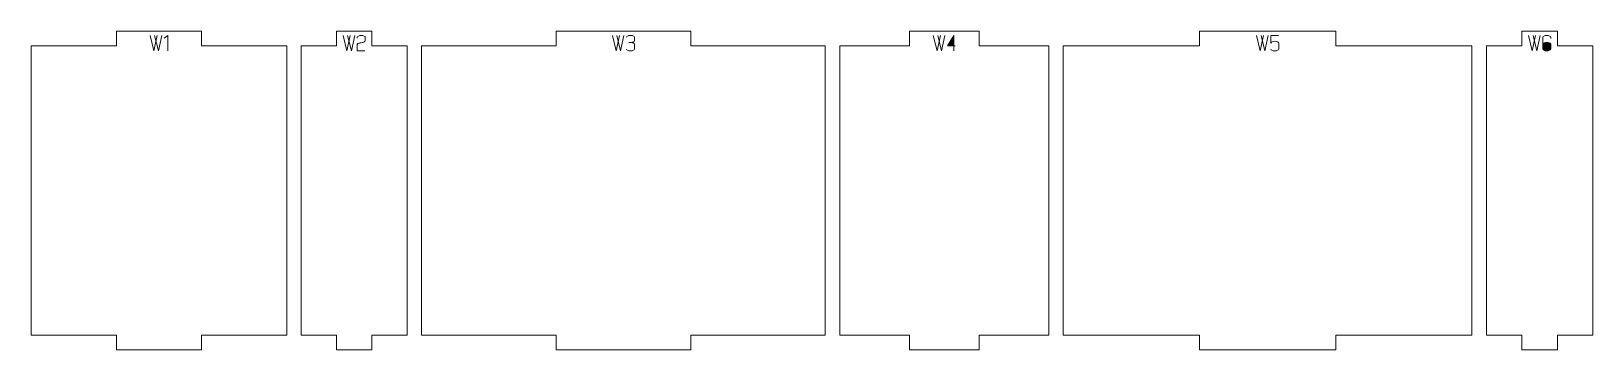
# Model space of a CAD drawing. Header units: centimetres. Extents: x -249 to 275, y -506 to 461.
# Drawn here: x 38 to 70.3, y -266.7 to -260.1 of the extents above; entities that cross this region are included whole.
import ezdxf

# ---------------------------------------------------------------- set-up
doc = ezdxf.new("R2010")
doc.units = ezdxf.units.CM
doc.header["$MEASUREMENT"] = 0
doc.layers.add('Capa 1', color=7, linetype='Continuous')

msp = doc.modelspace()

# ---------------------------------------------------------------- hatches: boundary and pattern name
at = {"layer": 'Capa 1', "true_color": 0x3e4095}
h = msp.add_hatch(color=175, dxfattribs=at)
edge = h.paths.add_edge_path()
edge.add_spline(control_points=[(40.45587, -260.19069), (40.45587, -260.19069), (40.53383, -260.50713), (40.53383, -260.50713), (40.53383, -260.50713), (40.60217, -260.19069), (40.60217, -260.19069), (40.60217, -260.19069), (40.60217, -260.19069), (40.60217, -260.19069), (40.60217, -260.19069), (40.53383, -260.50713), (40.53383, -260.50713), (40.53383, -260.50713), (40.45587, -260.19069), (40.45587, -260.19069)], knot_values=[0, 0, 0, 0, 0.2, 0.2, 0.2, 0.4, 0.4, 0.4, 0.6, 0.6, 0.6, 0.8, 0.8, 0.8, 1, 1, 1, 1], degree=3, periodic=1)
h = msp.add_hatch(color=175, dxfattribs=at)
edge = h.paths.add_edge_path()
edge.add_spline(control_points=[(40.54943, -260.19069), (40.54943, -260.19069), (40.62739, -260.50713), (40.62739, -260.50713), (40.62739, -260.50713), (40.69572, -260.19069), (40.69572, -260.19069), (40.69572, -260.19069), (40.69572, -260.19069), (40.69572, -260.19069), (40.69572, -260.19069), (40.62739, -260.50713), (40.62739, -260.50713), (40.62739, -260.50713), (40.54943, -260.19069), (40.54943, -260.19069)], knot_values=[0, 0, 0, 0, 0.2, 0.2, 0.2, 0.4, 0.4, 0.4, 0.6, 0.6, 0.6, 0.8, 0.8, 0.8, 1, 1, 1, 1], degree=3, periodic=1)
h = msp.add_hatch(color=175, dxfattribs=at)
edge = h.paths.add_edge_path()
edge.add_spline(control_points=[(40.82551, -260.19023), (40.82551, -260.19023), (40.74938, -260.24297), (40.74938, -260.24297), (40.74938, -260.24297), (40.82551, -260.19023), (40.82551, -260.19023), (40.82551, -260.19023), (40.82551, -260.50713), (40.82551, -260.50713), (40.82551, -260.50713), (40.82551, -260.19023), (40.82551, -260.19023)], knot_values=[0, 0, 0, 0, 0.25, 0.25, 0.25, 0.5, 0.5, 0.5, 0.75, 0.75, 0.75, 1, 1, 1, 1], degree=3, periodic=1)
h = msp.add_hatch(color=175, dxfattribs=at)
edge = h.paths.add_edge_path()
edge.add_spline(control_points=[(44.44944, -260.19069), (44.44944, -260.19069), (44.5274, -260.50713), (44.5274, -260.50713), (44.5274, -260.50713), (44.59574, -260.19069), (44.59574, -260.19069), (44.59574, -260.19069), (44.59574, -260.19069), (44.59574, -260.19069), (44.59574, -260.19069), (44.5274, -260.50713), (44.5274, -260.50713), (44.5274, -260.50713), (44.44944, -260.19069), (44.44944, -260.19069)], knot_values=[0, 0, 0, 0, 0.2, 0.2, 0.2, 0.4, 0.4, 0.4, 0.6, 0.6, 0.6, 0.8, 0.8, 0.8, 1, 1, 1, 1], degree=3, periodic=1)
h = msp.add_hatch(color=175, dxfattribs=at)
edge = h.paths.add_edge_path()
edge.add_spline(control_points=[(44.543, -260.19069), (44.543, -260.19069), (44.62096, -260.50713), (44.62096, -260.50713), (44.62096, -260.50713), (44.68929, -260.19069), (44.68929, -260.19069), (44.68929, -260.19069), (44.68929, -260.19069), (44.68929, -260.19069), (44.68929, -260.19069), (44.62096, -260.50713), (44.62096, -260.50713), (44.62096, -260.50713), (44.543, -260.19069), (44.543, -260.19069)], knot_values=[0, 0, 0, 0, 0.2, 0.2, 0.2, 0.4, 0.4, 0.4, 0.6, 0.6, 0.6, 0.8, 0.8, 0.8, 1, 1, 1, 1], degree=3, periodic=1)
h = msp.add_hatch(color=175, dxfattribs=at)
edge = h.paths.add_edge_path()
edge.add_spline(control_points=[(44.74249, -260.50713), (44.74249, -260.50713), (44.74249, -260.37459), (44.74249, -260.37459), (44.74341, -260.36267), (44.75426, -260.3535), (44.77505, -260.34708), (44.78361, -260.34646), (44.79179, -260.34547), (44.79959, -260.34409), (44.80738, -260.34272), (44.81526, -260.34127), (44.82321, -260.33974), (44.83788, -260.33729), (44.84912, -260.3353), (44.85691, -260.33378), (44.86471, -260.33225), (44.87228, -260.33026), (44.87962, -260.32781), (44.89857, -260.32078), (44.90805, -260.31176), (44.90805, -260.30076), (44.90805, -260.30076), (44.90805, -260.226), (44.90805, -260.226), (44.90805, -260.21622), (44.90018, -260.20789), (44.88443, -260.20101), (44.86869, -260.19413), (44.84904, -260.19069), (44.8255, -260.19069), (44.80196, -260.19069), (44.78231, -260.19413), (44.76657, -260.20101), (44.75082, -260.20789), (44.74295, -260.21622), (44.74295, -260.226), (44.74295, -260.226), (44.74295, -260.24847), (44.74295, -260.24847), (44.74295, -260.24847), (44.74295, -260.226), (44.74295, -260.226), (44.74295, -260.21622), (44.75082, -260.20789), (44.76657, -260.20101), (44.78231, -260.19413), (44.80196, -260.19069), (44.8255, -260.19069), (44.84904, -260.19069), (44.86869, -260.19413), (44.88443, -260.20101), (44.90018, -260.20789), (44.90805, -260.21622), (44.90805, -260.226), (44.90805, -260.226), (44.90805, -260.30076), (44.90805, -260.30076), (44.90805, -260.31176), (44.89857, -260.32078), (44.87962, -260.32781), (44.87228, -260.33026), (44.86471, -260.33225), (44.85691, -260.33378), (44.84912, -260.3353), (44.83788, -260.33729), (44.82321, -260.33974), (44.81526, -260.34127), (44.80738, -260.34272), (44.79959, -260.34409), (44.79179, -260.34547), (44.78361, -260.34646), (44.77505, -260.34708), (44.75426, -260.3535), (44.74341, -260.36267), (44.74249, -260.37459), (44.74249, -260.37459), (44.74249, -260.50713), (44.74249, -260.50713), (44.74249, -260.50713), (44.89934, -260.50713), (44.89934, -260.50713), (44.89934, -260.50713), (44.74249, -260.50713), (44.74249, -260.50713)], knot_values=[0, 0, 0, 0, 0.03571429, 0.03571429, 0.03571429, 0.07142857, 0.07142857, 0.07142857, 0.10714286, 0.10714286, 0.10714286, 0.14285714, 0.14285714, 0.14285714, 0.17857143, 0.17857143, 0.17857143, 0.21428571, 0.21428571, 0.21428571, 0.25, 0.25, 0.25, 0.28571429, 0.28571429, 0.28571429, 0.32142857, 0.32142857, 0.32142857, 0.35714286, 0.35714286, 0.35714286, 0.39285714, 0.39285714, 0.39285714, 0.42857143, 0.42857143, 0.42857143, 0.46428571, 0.46428571, 0.46428571, 0.5, 0.5, 0.5, 0.53571429, 0.53571429, 0.53571429, 0.57142857, 0.57142857, 0.57142857, 0.60714286, 0.60714286, 0.60714286, 0.64285714, 0.64285714, 0.64285714, 0.67857143, 0.67857143, 0.67857143, 0.71428571, 0.71428571, 0.71428571, 0.75, 0.75, 0.75, 0.78571429, 0.78571429, 0.78571429, 0.82142857, 0.82142857, 0.82142857, 0.85714286, 0.85714286, 0.85714286, 0.89285714, 0.89285714, 0.89285714, 0.92857143, 0.92857143, 0.92857143, 0.96428571, 0.96428571, 0.96428571, 1, 1, 1, 1], degree=3, periodic=1)
h = msp.add_hatch(color=175, dxfattribs=at)
edge = h.paths.add_edge_path()
edge.add_spline(control_points=[(50.01849, -260.19069), (50.01849, -260.19069), (50.09645, -260.50713), (50.09645, -260.50713), (50.09645, -260.50713), (50.16479, -260.19069), (50.16479, -260.19069), (50.16479, -260.19069), (50.16479, -260.19069), (50.16479, -260.19069), (50.16479, -260.19069), (50.09645, -260.50713), (50.09645, -260.50713), (50.09645, -260.50713), (50.01849, -260.19069), (50.01849, -260.19069)], knot_values=[0, 0, 0, 0, 0.2, 0.2, 0.2, 0.4, 0.4, 0.4, 0.6, 0.6, 0.6, 0.8, 0.8, 0.8, 1, 1, 1, 1], degree=3, periodic=1)
h = msp.add_hatch(color=175, dxfattribs=at)
edge = h.paths.add_edge_path()
edge.add_spline(control_points=[(50.11205, -260.19069), (50.11205, -260.19069), (50.19001, -260.50713), (50.19001, -260.50713), (50.19001, -260.50713), (50.25834, -260.19069), (50.25834, -260.19069), (50.25834, -260.19069), (50.25834, -260.19069), (50.25834, -260.19069), (50.25834, -260.19069), (50.19001, -260.50713), (50.19001, -260.50713), (50.19001, -260.50713), (50.11205, -260.19069), (50.11205, -260.19069)], knot_values=[0, 0, 0, 0, 0.2, 0.2, 0.2, 0.4, 0.4, 0.4, 0.6, 0.6, 0.6, 0.8, 0.8, 0.8, 1, 1, 1, 1], degree=3, periodic=1)
h = msp.add_hatch(color=175, dxfattribs=at)
edge = h.paths.add_edge_path()
edge.add_spline(control_points=[(50.39455, -260.50713), (50.37101, -260.50713), (50.35136, -260.50369), (50.33562, -260.49681), (50.31987, -260.48993), (50.312, -260.4816), (50.312, -260.47182), (50.312, -260.4816), (50.31987, -260.48993), (50.33562, -260.49681), (50.35136, -260.50369), (50.37101, -260.50713), (50.39455, -260.50713), (50.41809, -260.50713), (50.43774, -260.50369), (50.45348, -260.49681), (50.46923, -260.48993), (50.4771, -260.4816), (50.4771, -260.47182), (50.4771, -260.47182), (50.4771, -260.36863), (50.4771, -260.36863), (50.4771, -260.36037), (50.47144, -260.35319), (50.46013, -260.34708), (50.44882, -260.34096), (50.41565, -260.33683), (50.36061, -260.33469), (50.41534, -260.33133), (50.44821, -260.32735), (50.45921, -260.32277), (50.47022, -260.31818), (50.47618, -260.31069), (50.4771, -260.3003), (50.4771, -260.3003), (50.4771, -260.226), (50.4771, -260.226), (50.4771, -260.21622), (50.46923, -260.20789), (50.45348, -260.20101), (50.43774, -260.19413), (50.41809, -260.19069), (50.39455, -260.19069), (50.37101, -260.19069), (50.35136, -260.19413), (50.33562, -260.20101), (50.31987, -260.20789), (50.312, -260.21622), (50.312, -260.226), (50.312, -260.21622), (50.31987, -260.20789), (50.33562, -260.20101), (50.35136, -260.19413), (50.37101, -260.19069), (50.39455, -260.19069), (50.41809, -260.19069), (50.43774, -260.19413), (50.45348, -260.20101), (50.46923, -260.20789), (50.4771, -260.21622), (50.4771, -260.226), (50.4771, -260.226), (50.4771, -260.3003), (50.4771, -260.3003), (50.47618, -260.31069), (50.47022, -260.31818), (50.45921, -260.32277), (50.44821, -260.32735), (50.41534, -260.33133), (50.36061, -260.33469), (50.41565, -260.33683), (50.44882, -260.34096), (50.46013, -260.34708), (50.47144, -260.35319), (50.4771, -260.36037), (50.4771, -260.36863), (50.4771, -260.36863), (50.4771, -260.47182), (50.4771, -260.47182), (50.4771, -260.4816), (50.46923, -260.48993), (50.45348, -260.49681), (50.43774, -260.50369), (50.41809, -260.50713), (50.39455, -260.50713)], knot_values=[0, 0, 0, 0, 0.03571429, 0.03571429, 0.03571429, 0.07142857, 0.07142857, 0.07142857, 0.10714286, 0.10714286, 0.10714286, 0.14285714, 0.14285714, 0.14285714, 0.17857143, 0.17857143, 0.17857143, 0.21428571, 0.21428571, 0.21428571, 0.25, 0.25, 0.25, 0.28571429, 0.28571429, 0.28571429, 0.32142857, 0.32142857, 0.32142857, 0.35714286, 0.35714286, 0.35714286, 0.39285714, 0.39285714, 0.39285714, 0.42857143, 0.42857143, 0.42857143, 0.46428571, 0.46428571, 0.46428571, 0.5, 0.5, 0.5, 0.53571429, 0.53571429, 0.53571429, 0.57142857, 0.57142857, 0.57142857, 0.60714286, 0.60714286, 0.60714286, 0.64285714, 0.64285714, 0.64285714, 0.67857143, 0.67857143, 0.67857143, 0.71428571, 0.71428571, 0.71428571, 0.75, 0.75, 0.75, 0.78571429, 0.78571429, 0.78571429, 0.82142857, 0.82142857, 0.82142857, 0.85714286, 0.85714286, 0.85714286, 0.89285714, 0.89285714, 0.89285714, 0.92857143, 0.92857143, 0.92857143, 0.96428571, 0.96428571, 0.96428571, 1, 1, 1, 1], degree=3, periodic=1)
h = msp.add_hatch(color=175, dxfattribs=at)
edge = h.paths.add_edge_path()
edge.add_spline(control_points=[(56.65823, -260.19069), (56.65823, -260.19069), (56.73619, -260.50713), (56.73619, -260.50713), (56.73619, -260.50713), (56.80453, -260.19069), (56.80453, -260.19069), (56.80453, -260.19069), (56.80453, -260.19069), (56.80453, -260.19069), (56.80453, -260.19069), (56.73619, -260.50713), (56.73619, -260.50713), (56.73619, -260.50713), (56.65823, -260.19069), (56.65823, -260.19069)], knot_values=[0, 0, 0, 0, 0.2, 0.2, 0.2, 0.4, 0.4, 0.4, 0.6, 0.6, 0.6, 0.8, 0.8, 0.8, 1, 1, 1, 1], degree=3, periodic=1)
h = msp.add_hatch(color=175, dxfattribs=at)
edge = h.paths.add_edge_path()
edge.add_spline(control_points=[(56.75179, -260.19069), (56.75179, -260.19069), (56.82975, -260.50713), (56.82975, -260.50713), (56.82975, -260.50713), (56.89808, -260.19069), (56.89808, -260.19069), (56.89808, -260.19069), (56.89808, -260.19069), (56.89808, -260.19069), (56.89808, -260.19069), (56.82975, -260.50713), (56.82975, -260.50713), (56.82975, -260.50713), (56.75179, -260.19069), (56.75179, -260.19069)], knot_values=[0, 0, 0, 0, 0.2, 0.2, 0.2, 0.4, 0.4, 0.4, 0.6, 0.6, 0.6, 0.8, 0.8, 0.8, 1, 1, 1, 1], degree=3, periodic=1)
h = msp.add_hatch(color=175, dxfattribs=at)
edge = h.paths.add_edge_path()
edge.add_spline(control_points=[(57.08153, -260.40257), (57.08153, -260.40257), (57.08153, -260.19023), (57.08153, -260.19023), (57.08153, -260.19023), (56.95174, -260.40257), (56.95174, -260.40257), (56.95174, -260.40257), (57.08153, -260.40257), (57.08153, -260.40257)], knot_values=[0, 0, 0, 0, 0.33333333, 0.33333333, 0.33333333, 0.66666667, 0.66666667, 0.66666667, 1, 1, 1, 1], degree=3, periodic=1)
h = msp.add_hatch(color=175, dxfattribs=at)
edge = h.paths.add_edge_path()
edge.add_spline(control_points=[(57.08153, -260.40257), (57.08153, -260.40257), (57.08153, -260.50713), (57.08153, -260.50713), (57.08153, -260.50713), (57.08153, -260.40257), (57.08153, -260.40257), (57.08153, -260.40257), (56.95174, -260.40257), (56.95174, -260.40257), (56.95174, -260.40257), (57.08153, -260.19023), (57.08153, -260.19023), (57.08153, -260.19023), (57.08153, -260.40257), (57.08153, -260.40257), (57.08153, -260.40257), (57.11134, -260.40257), (57.11134, -260.40257), (57.11134, -260.40257), (57.08153, -260.40257), (57.08153, -260.40257)], knot_values=[0, 0, 0, 0, 0.14285714, 0.14285714, 0.14285714, 0.28571429, 0.28571429, 0.28571429, 0.42857143, 0.42857143, 0.42857143, 0.57142857, 0.57142857, 0.57142857, 0.71428571, 0.71428571, 0.71428571, 0.85714286, 0.85714286, 0.85714286, 1, 1, 1, 1], degree=3, periodic=1)
h = msp.add_hatch(color=175, dxfattribs=at)
edge = h.paths.add_edge_path()
edge.add_spline(control_points=[(63.34541, -260.19069), (63.34541, -260.19069), (63.42337, -260.50713), (63.42337, -260.50713), (63.42337, -260.50713), (63.49171, -260.19069), (63.49171, -260.19069), (63.49171, -260.19069), (63.49171, -260.19069), (63.49171, -260.19069), (63.49171, -260.19069), (63.42337, -260.50713), (63.42337, -260.50713), (63.42337, -260.50713), (63.34541, -260.19069), (63.34541, -260.19069)], knot_values=[0, 0, 0, 0, 0.2, 0.2, 0.2, 0.4, 0.4, 0.4, 0.6, 0.6, 0.6, 0.8, 0.8, 0.8, 1, 1, 1, 1], degree=3, periodic=1)
h = msp.add_hatch(color=175, dxfattribs=at)
edge = h.paths.add_edge_path()
edge.add_spline(control_points=[(63.43897, -260.19069), (63.43897, -260.19069), (63.51693, -260.50713), (63.51693, -260.50713), (63.51693, -260.50713), (63.58526, -260.19069), (63.58526, -260.19069), (63.58526, -260.19069), (63.58526, -260.19069), (63.58526, -260.19069), (63.58526, -260.19069), (63.51693, -260.50713), (63.51693, -260.50713), (63.51693, -260.50713), (63.43897, -260.19069), (63.43897, -260.19069)], knot_values=[0, 0, 0, 0, 0.2, 0.2, 0.2, 0.4, 0.4, 0.4, 0.6, 0.6, 0.6, 0.8, 0.8, 0.8, 1, 1, 1, 1], degree=3, periodic=1)
h = msp.add_hatch(color=175, dxfattribs=at)
edge = h.paths.add_edge_path()
edge.add_spline(control_points=[(63.72147, -260.50713), (63.69793, -260.50713), (63.67828, -260.50369), (63.66254, -260.49681), (63.64679, -260.48993), (63.63892, -260.4816), (63.63892, -260.47182), (63.63892, -260.4816), (63.64679, -260.48993), (63.66254, -260.49681), (63.67828, -260.50369), (63.69793, -260.50713), (63.72147, -260.50713), (63.74501, -260.50713), (63.76466, -260.50369), (63.7804, -260.49681), (63.79615, -260.48993), (63.80402, -260.4816), (63.80402, -260.47182), (63.80402, -260.47182), (63.80402, -260.34616), (63.80402, -260.34616), (63.80402, -260.33637), (63.79615, -260.32804), (63.7804, -260.32116), (63.76466, -260.31428), (63.74501, -260.31084), (63.72147, -260.31084), (63.70007, -260.31268), (63.68356, -260.31513), (63.67194, -260.31818), (63.66032, -260.32124), (63.64932, -260.33057), (63.63892, -260.34616), (63.63892, -260.34616), (63.63892, -260.19069), (63.63892, -260.19069), (63.63892, -260.19069), (63.79852, -260.19069), (63.79852, -260.19069), (63.79852, -260.19069), (63.63892, -260.19069), (63.63892, -260.19069), (63.63892, -260.19069), (63.63892, -260.34616), (63.63892, -260.34616), (63.64932, -260.33057), (63.66032, -260.32124), (63.67194, -260.31818), (63.68356, -260.31513), (63.70007, -260.31268), (63.72147, -260.31084), (63.74501, -260.31084), (63.76466, -260.31428), (63.7804, -260.32116), (63.79615, -260.32804), (63.80402, -260.33637), (63.80402, -260.34616), (63.80402, -260.34616), (63.80402, -260.47182), (63.80402, -260.47182), (63.80402, -260.4816), (63.79615, -260.48993), (63.7804, -260.49681), (63.76466, -260.50369), (63.74501, -260.50713), (63.72147, -260.50713)], knot_values=[0, 0, 0, 0, 0.04545455, 0.04545455, 0.04545455, 0.09090909, 0.09090909, 0.09090909, 0.13636364, 0.13636364, 0.13636364, 0.18181818, 0.18181818, 0.18181818, 0.22727273, 0.22727273, 0.22727273, 0.27272727, 0.27272727, 0.27272727, 0.31818182, 0.31818182, 0.31818182, 0.36363636, 0.36363636, 0.36363636, 0.40909091, 0.40909091, 0.40909091, 0.45454545, 0.45454545, 0.45454545, 0.5, 0.5, 0.5, 0.54545455, 0.54545455, 0.54545455, 0.59090909, 0.59090909, 0.59090909, 0.63636364, 0.63636364, 0.63636364, 0.68181818, 0.68181818, 0.68181818, 0.72727273, 0.72727273, 0.72727273, 0.77272727, 0.77272727, 0.77272727, 0.81818182, 0.81818182, 0.81818182, 0.86363636, 0.86363636, 0.86363636, 0.90909091, 0.90909091, 0.90909091, 0.95454545, 0.95454545, 0.95454545, 1, 1, 1, 1], degree=3, periodic=1)
h = msp.add_hatch(color=175, dxfattribs=at)
edge = h.paths.add_edge_path()
edge.add_spline(control_points=[(68.97232, -260.19069), (68.97232, -260.19069), (69.05028, -260.50713), (69.05028, -260.50713), (69.05028, -260.50713), (69.11862, -260.19069), (69.11862, -260.19069), (69.11862, -260.19069), (69.11862, -260.19069), (69.11862, -260.19069), (69.11862, -260.19069), (69.05028, -260.50713), (69.05028, -260.50713), (69.05028, -260.50713), (68.97232, -260.19069), (68.97232, -260.19069)], knot_values=[0, 0, 0, 0, 0.2, 0.2, 0.2, 0.4, 0.4, 0.4, 0.6, 0.6, 0.6, 0.8, 0.8, 0.8, 1, 1, 1, 1], degree=3, periodic=1)
h = msp.add_hatch(color=175, dxfattribs=at)
edge = h.paths.add_edge_path()
edge.add_spline(control_points=[(69.06588, -260.19069), (69.06588, -260.19069), (69.14384, -260.50713), (69.14384, -260.50713), (69.14384, -260.50713), (69.21217, -260.19069), (69.21217, -260.19069), (69.21217, -260.19069), (69.21217, -260.19069), (69.21217, -260.19069), (69.21217, -260.19069), (69.14384, -260.50713), (69.14384, -260.50713), (69.14384, -260.50713), (69.06588, -260.19069), (69.06588, -260.19069)], knot_values=[0, 0, 0, 0, 0.2, 0.2, 0.2, 0.4, 0.4, 0.4, 0.6, 0.6, 0.6, 0.8, 0.8, 0.8, 1, 1, 1, 1], degree=3, periodic=1)
h = msp.add_hatch(color=175, dxfattribs=at)
edge = h.paths.add_edge_path()
edge.add_spline(control_points=[(69.34838, -260.50713), (69.32484, -260.50713), (69.30519, -260.50369), (69.28945, -260.49681), (69.2737, -260.48993), (69.26583, -260.4816), (69.26583, -260.47182), (69.26583, -260.47182), (69.26583, -260.36496), (69.26583, -260.36496), (69.26583, -260.36496), (69.26583, -260.226), (69.26583, -260.226), (69.26583, -260.21622), (69.2737, -260.20789), (69.28945, -260.20101), (69.30519, -260.19413), (69.32484, -260.19069), (69.34838, -260.19069), (69.37192, -260.19069), (69.39157, -260.19413), (69.40731, -260.20101), (69.42306, -260.20789), (69.43093, -260.21622), (69.43093, -260.226), (69.43093, -260.226), (69.43093, -260.25168), (69.43093, -260.25168), (69.43093, -260.25168), (69.43093, -260.226), (69.43093, -260.226), (69.43093, -260.21622), (69.42306, -260.20789), (69.40731, -260.20101), (69.39157, -260.19413), (69.37192, -260.19069), (69.34838, -260.19069), (69.32484, -260.19069), (69.30519, -260.19413), (69.28945, -260.20101), (69.2737, -260.20789), (69.26583, -260.21622), (69.26583, -260.226), (69.26583, -260.226), (69.26583, -260.36496), (69.26583, -260.36496), (69.26583, -260.35579), (69.27538, -260.34761), (69.29449, -260.34043), (69.3136, -260.33324), (69.33156, -260.32965), (69.34838, -260.32965), (69.37192, -260.32965), (69.39157, -260.33309), (69.40731, -260.33997), (69.42306, -260.34685), (69.43093, -260.35518), (69.43093, -260.36496), (69.43093, -260.36496), (69.43093, -260.47182), (69.43093, -260.47182), (69.43093, -260.4816), (69.42306, -260.48993), (69.40731, -260.49681), (69.39157, -260.50369), (69.37192, -260.50713), (69.34838, -260.50713)], knot_values=[0, 0, 0, 0, 0.04545455, 0.04545455, 0.04545455, 0.09090909, 0.09090909, 0.09090909, 0.13636364, 0.13636364, 0.13636364, 0.18181818, 0.18181818, 0.18181818, 0.22727273, 0.22727273, 0.22727273, 0.27272727, 0.27272727, 0.27272727, 0.31818182, 0.31818182, 0.31818182, 0.36363636, 0.36363636, 0.36363636, 0.40909091, 0.40909091, 0.40909091, 0.45454545, 0.45454545, 0.45454545, 0.5, 0.5, 0.5, 0.54545455, 0.54545455, 0.54545455, 0.59090909, 0.59090909, 0.59090909, 0.63636364, 0.63636364, 0.63636364, 0.68181818, 0.68181818, 0.68181818, 0.72727273, 0.72727273, 0.72727273, 0.77272727, 0.77272727, 0.77272727, 0.81818182, 0.81818182, 0.81818182, 0.86363636, 0.86363636, 0.86363636, 0.90909091, 0.90909091, 0.90909091, 0.95454545, 0.95454545, 0.95454545, 1, 1, 1, 1], degree=3, periodic=1)
h = msp.add_hatch(color=175, dxfattribs=at)
edge = h.paths.add_edge_path()
edge.add_spline(control_points=[(69.26583, -260.47182), (69.26583, -260.4816), (69.2737, -260.48993), (69.28945, -260.49681), (69.30519, -260.50369), (69.32484, -260.50713), (69.34838, -260.50713), (69.37192, -260.50713), (69.39157, -260.50369), (69.40731, -260.49681), (69.42306, -260.48993), (69.43093, -260.4816), (69.43093, -260.47182), (69.43093, -260.47182), (69.43093, -260.36496), (69.43093, -260.36496), (69.43093, -260.35518), (69.42306, -260.34685), (69.40731, -260.33997), (69.39157, -260.33309), (69.37192, -260.32965), (69.34838, -260.32965), (69.33156, -260.32965), (69.3136, -260.33324), (69.29449, -260.34043), (69.27538, -260.34761), (69.26583, -260.35579), (69.26583, -260.36496), (69.26583, -260.36496), (69.26583, -260.47182), (69.26583, -260.47182)], knot_values=[0, 0, 0, 0, 0.1, 0.1, 0.1, 0.2, 0.2, 0.2, 0.3, 0.3, 0.3, 0.4, 0.4, 0.4, 0.5, 0.5, 0.5, 0.6, 0.6, 0.6, 0.7, 0.7, 0.7, 0.8, 0.8, 0.8, 0.9, 0.9, 0.9, 1, 1, 1, 1], degree=3, periodic=1)

# ---------------------------------------------------------------- linework, layer by layer
at = {"layer": 'Capa 1', "color": 240, "lineweight": 20}
for points in [[(37.99708, -260.40073), (37.99708, -260.40073), (37.99708, -266.40073), (37.99708, -266.40073), (37.99708, -266.40073), (39.75948, -266.40073), (39.75948, -266.40073), (39.75948, -266.40073), (39.75948, -266.70073), (39.75948, -266.70073), (39.75948, -266.70073), (41.52189, -266.70073), (41.52189, -266.70073), (41.52189, -266.70073), (41.52189, -266.40073), (41.52189, -266.40073), (41.52189, -266.40073), (43.28429, -266.40073), (43.28429, -266.40073), (43.28429, -266.40073), (43.28429, -260.40073), (43.28429, -260.40073), (43.28429, -260.40073), (41.52189, -260.40073), (41.52189, -260.40073), (41.52189, -260.40073), (41.52189, -260.10073), (41.52189, -260.10073), (41.52189, -260.10073), (39.75948, -260.10073), (39.75948, -260.10073), (39.75948, -260.10073), (39.75948, -260.40073), (39.75948, -260.40073), (39.75948, -260.40073), (37.99708, -260.40073), (37.99708, -260.40073)], [(43.58429, -260.40073), (43.58429, -260.40073), (43.58429, -266.40073), (43.58429, -266.40073), (43.58429, -266.40073), (44.31393, -266.40073), (44.31393, -266.40073), (44.31393, -266.40073), (44.31393, -266.70073), (44.31393, -266.70073), (44.31393, -266.70073), (45.04356, -266.70073), (45.04356, -266.70073), (45.04356, -266.70073), (45.04356, -266.40073), (45.04356, -266.40073), (45.04356, -266.40073), (45.7732, -266.40073), (45.7732, -266.40073), (45.7732, -266.40073), (45.7732, -260.40073), (45.7732, -260.40073), (45.7732, -260.40073), (45.04356, -260.40073), (45.04356, -260.40073), (45.04356, -260.40073), (45.04356, -260.10073), (45.04356, -260.10073), (45.04356, -260.10073), (44.31393, -260.10073), (44.31393, -260.10073), (44.31393, -260.10073), (44.31393, -260.40073), (44.31393, -260.40073), (44.31393, -260.40073), (43.58429, -260.40073), (43.58429, -260.40073)], [(46.0732, -260.40073), (46.0732, -260.40073), (46.0732, -266.40073), (46.0732, -266.40073), (46.0732, -266.40073), (48.85627, -266.40073), (48.85627, -266.40073), (48.85627, -266.40073), (48.85627, -266.70073), (48.85627, -266.70073), (48.85627, -266.70073), (51.63933, -266.70073), (51.63933, -266.70073), (51.63933, -266.70073), (51.63933, -266.40073), (51.63933, -266.40073), (51.63933, -266.40073), (54.4224, -266.40073), (54.4224, -266.40073), (54.4224, -266.40073), (54.4224, -260.40073), (54.4224, -260.40073), (54.4224, -260.40073), (51.63933, -260.40073), (51.63933, -260.40073), (51.63933, -260.40073), (51.63933, -260.10073), (51.63933, -260.10073), (51.63933, -260.10073), (48.85627, -260.10073), (48.85627, -260.10073), (48.85627, -260.10073), (48.85627, -260.40073), (48.85627, -260.40073), (48.85627, -260.40073), (46.0732, -260.40073), (46.0732, -260.40073)], [(54.7224, -260.40073), (54.7224, -260.40073), (54.7224, -266.40073), (54.7224, -266.40073), (54.7224, -266.40073), (56.164, -266.40073), (56.164, -266.40073), (56.164, -266.40073), (56.164, -266.70073), (56.164, -266.70073), (56.164, -266.70073), (57.60559, -266.70073), (57.60559, -266.70073), (57.60559, -266.70073), (57.60559, -266.40073), (57.60559, -266.40073), (57.60559, -266.40073), (59.04718, -266.40073), (59.04718, -266.40073), (59.04718, -266.40073), (59.04718, -260.40073), (59.04718, -260.40073), (59.04718, -260.40073), (57.60559, -260.40073), (57.60559, -260.40073), (57.60559, -260.40073), (57.60559, -260.10073), (57.60559, -260.10073), (57.60559, -260.10073), (56.164, -260.10073), (56.164, -260.10073), (56.164, -260.10073), (56.164, -260.40073), (56.164, -260.40073), (56.164, -260.40073), (54.7224, -260.40073), (54.7224, -260.40073)], [(59.34718, -260.40073), (59.34718, -260.40073), (59.34718, -266.40073), (59.34718, -266.40073), (59.34718, -266.40073), (62.16554, -266.40073), (62.16554, -266.40073), (62.16554, -266.40073), (62.16554, -266.70073), (62.16554, -266.70073), (62.16554, -266.70073), (64.98389, -266.70073), (64.98389, -266.70073), (64.98389, -266.70073), (64.98389, -266.40073), (64.98389, -266.40073), (64.98389, -266.40073), (67.80225, -266.40073), (67.80225, -266.40073), (67.80225, -266.40073), (67.80225, -260.40073), (67.80225, -260.40073), (67.80225, -260.40073), (64.98389, -260.40073), (64.98389, -260.40073), (64.98389, -260.40073), (64.98389, -260.10073), (64.98389, -260.10073), (64.98389, -260.10073), (62.16554, -260.10073), (62.16554, -260.10073), (62.16554, -260.10073), (62.16554, -260.40073), (62.16554, -260.40073), (62.16554, -260.40073), (59.34718, -260.40073), (59.34718, -260.40073)], [(68.10225, -260.40073), (68.10225, -260.40073), (68.10225, -266.40073), (68.10225, -266.40073), (68.10225, -266.40073), (68.83516, -266.40073), (68.83516, -266.40073), (68.83516, -266.40073), (68.83516, -266.70073), (68.83516, -266.70073), (68.83516, -266.70073), (69.56808, -266.70073), (69.56808, -266.70073), (69.56808, -266.70073), (69.56808, -266.40073), (69.56808, -266.40073), (69.56808, -266.40073), (70.301, -266.40073), (70.301, -266.40073), (70.301, -266.40073), (70.301, -260.40073), (70.301, -260.40073), (70.301, -260.40073), (69.56808, -260.40073), (69.56808, -260.40073), (69.56808, -260.40073), (69.56808, -260.10073), (69.56808, -260.10073), (69.56808, -260.10073), (68.83516, -260.10073), (68.83516, -260.10073), (68.83516, -260.10073), (68.83516, -260.40073), (68.83516, -260.40073), (68.83516, -260.40073), (68.10225, -260.40073), (68.10225, -260.40073)]]:
    msp.add_open_spline(points, degree=3, knots=[0, 0, 0, 0, 0.08333333, 0.08333333, 0.08333333, 0.16666667, 0.16666667, 0.16666667, 0.25, 0.25, 0.25, 0.33333333, 0.33333333, 0.33333333, 0.41666667, 0.41666667, 0.41666667, 0.5, 0.5, 0.5, 0.58333333, 0.58333333, 0.58333333, 0.66666667, 0.66666667, 0.66666667, 0.75, 0.75, 0.75, 0.83333333, 0.83333333, 0.83333333, 0.91666667, 0.91666667, 0.91666667, 1, 1, 1, 1], dxfattribs=at)
at = {"layer": 'Capa 1', "color": 114, "lineweight": 9}
for points, knots in [([(40.45587, -260.19069), (40.45587, -260.19069), (40.53383, -260.50713), (40.53383, -260.50713), (40.53383, -260.50713), (40.60217, -260.19069), (40.60217, -260.19069), (40.60217, -260.19069), (40.60217, -260.19069), (40.60217, -260.19069), (40.60217, -260.19069), (40.53383, -260.50713), (40.53383, -260.50713), (40.53383, -260.50713), (40.45587, -260.19069), (40.45587, -260.19069)], [0, 0, 0, 0, 0.2, 0.2, 0.2, 0.4, 0.4, 0.4, 0.6, 0.6, 0.6, 0.8, 0.8, 0.8, 1, 1, 1, 1]), ([(40.54943, -260.19069), (40.54943, -260.19069), (40.62739, -260.50713), (40.62739, -260.50713), (40.62739, -260.50713), (40.69572, -260.19069), (40.69572, -260.19069), (40.69572, -260.19069), (40.69572, -260.19069), (40.69572, -260.19069), (40.69572, -260.19069), (40.62739, -260.50713), (40.62739, -260.50713), (40.62739, -260.50713), (40.54943, -260.19069), (40.54943, -260.19069)], [0, 0, 0, 0, 0.2, 0.2, 0.2, 0.4, 0.4, 0.4, 0.6, 0.6, 0.6, 0.8, 0.8, 0.8, 1, 1, 1, 1]), ([(40.82551, -260.19023), (40.82551, -260.19023), (40.74938, -260.24297), (40.74938, -260.24297), (40.74938, -260.24297), (40.82551, -260.19023), (40.82551, -260.19023), (40.82551, -260.19023), (40.82551, -260.50713), (40.82551, -260.50713), (40.82551, -260.50713), (40.82551, -260.19023), (40.82551, -260.19023)], [0, 0, 0, 0, 0.25, 0.25, 0.25, 0.5, 0.5, 0.5, 0.75, 0.75, 0.75, 1, 1, 1, 1]), ([(44.44944, -260.19069), (44.44944, -260.19069), (44.5274, -260.50713), (44.5274, -260.50713), (44.5274, -260.50713), (44.59574, -260.19069), (44.59574, -260.19069), (44.59574, -260.19069), (44.59574, -260.19069), (44.59574, -260.19069), (44.59574, -260.19069), (44.5274, -260.50713), (44.5274, -260.50713), (44.5274, -260.50713), (44.44944, -260.19069), (44.44944, -260.19069)], [0, 0, 0, 0, 0.2, 0.2, 0.2, 0.4, 0.4, 0.4, 0.6, 0.6, 0.6, 0.8, 0.8, 0.8, 1, 1, 1, 1]), ([(44.543, -260.19069), (44.543, -260.19069), (44.62096, -260.50713), (44.62096, -260.50713), (44.62096, -260.50713), (44.68929, -260.19069), (44.68929, -260.19069), (44.68929, -260.19069), (44.68929, -260.19069), (44.68929, -260.19069), (44.68929, -260.19069), (44.62096, -260.50713), (44.62096, -260.50713), (44.62096, -260.50713), (44.543, -260.19069), (44.543, -260.19069)], [0, 0, 0, 0, 0.2, 0.2, 0.2, 0.4, 0.4, 0.4, 0.6, 0.6, 0.6, 0.8, 0.8, 0.8, 1, 1, 1, 1]), ([(44.74249, -260.50713), (44.74249, -260.50713), (44.74249, -260.37459), (44.74249, -260.37459), (44.74341, -260.36267), (44.75426, -260.3535), (44.77505, -260.34708), (44.78361, -260.34646), (44.79179, -260.34547), (44.79959, -260.34409), (44.80738, -260.34272), (44.81526, -260.34127), (44.82321, -260.33974), (44.83788, -260.33729), (44.84912, -260.3353), (44.85691, -260.33378), (44.86471, -260.33225), (44.87228, -260.33026), (44.87962, -260.32781), (44.89857, -260.32078), (44.90805, -260.31176), (44.90805, -260.30076), (44.90805, -260.30076), (44.90805, -260.226), (44.90805, -260.226), (44.90805, -260.21622), (44.90018, -260.20789), (44.88443, -260.20101), (44.86869, -260.19413), (44.84904, -260.19069), (44.8255, -260.19069), (44.80196, -260.19069), (44.78231, -260.19413), (44.76657, -260.20101), (44.75082, -260.20789), (44.74295, -260.21622), (44.74295, -260.226), (44.74295, -260.226), (44.74295, -260.24847), (44.74295, -260.24847), (44.74295, -260.24847), (44.74295, -260.226), (44.74295, -260.226), (44.74295, -260.21622), (44.75082, -260.20789), (44.76657, -260.20101), (44.78231, -260.19413), (44.80196, -260.19069), (44.8255, -260.19069), (44.84904, -260.19069), (44.86869, -260.19413), (44.88443, -260.20101), (44.90018, -260.20789), (44.90805, -260.21622), (44.90805, -260.226), (44.90805, -260.226), (44.90805, -260.30076), (44.90805, -260.30076), (44.90805, -260.31176), (44.89857, -260.32078), (44.87962, -260.32781), (44.87228, -260.33026), (44.86471, -260.33225), (44.85691, -260.33378), (44.84912, -260.3353), (44.83788, -260.33729), (44.82321, -260.33974), (44.81526, -260.34127), (44.80738, -260.34272), (44.79959, -260.34409), (44.79179, -260.34547), (44.78361, -260.34646), (44.77505, -260.34708), (44.75426, -260.3535), (44.74341, -260.36267), (44.74249, -260.37459), (44.74249, -260.37459), (44.74249, -260.50713), (44.74249, -260.50713), (44.74249, -260.50713), (44.89934, -260.50713), (44.89934, -260.50713), (44.89934, -260.50713), (44.74249, -260.50713), (44.74249, -260.50713)], [0, 0, 0, 0, 0.03571429, 0.03571429, 0.03571429, 0.07142857, 0.07142857, 0.07142857, 0.10714286, 0.10714286, 0.10714286, 0.14285714, 0.14285714, 0.14285714, 0.17857143, 0.17857143, 0.17857143, 0.21428571, 0.21428571, 0.21428571, 0.25, 0.25, 0.25, 0.28571429, 0.28571429, 0.28571429, 0.32142857, 0.32142857, 0.32142857, 0.35714286, 0.35714286, 0.35714286, 0.39285714, 0.39285714, 0.39285714, 0.42857143, 0.42857143, 0.42857143, 0.46428571, 0.46428571, 0.46428571, 0.5, 0.5, 0.5, 0.53571429, 0.53571429, 0.53571429, 0.57142857, 0.57142857, 0.57142857, 0.60714286, 0.60714286, 0.60714286, 0.64285714, 0.64285714, 0.64285714, 0.67857143, 0.67857143, 0.67857143, 0.71428571, 0.71428571, 0.71428571, 0.75, 0.75, 0.75, 0.78571429, 0.78571429, 0.78571429, 0.82142857, 0.82142857, 0.82142857, 0.85714286, 0.85714286, 0.85714286, 0.89285714, 0.89285714, 0.89285714, 0.92857143, 0.92857143, 0.92857143, 0.96428571, 0.96428571, 0.96428571, 1, 1, 1, 1]), ([(50.01849, -260.19069), (50.01849, -260.19069), (50.09645, -260.50713), (50.09645, -260.50713), (50.09645, -260.50713), (50.16479, -260.19069), (50.16479, -260.19069), (50.16479, -260.19069), (50.16479, -260.19069), (50.16479, -260.19069), (50.16479, -260.19069), (50.09645, -260.50713), (50.09645, -260.50713), (50.09645, -260.50713), (50.01849, -260.19069), (50.01849, -260.19069)], [0, 0, 0, 0, 0.2, 0.2, 0.2, 0.4, 0.4, 0.4, 0.6, 0.6, 0.6, 0.8, 0.8, 0.8, 1, 1, 1, 1]), ([(50.11205, -260.19069), (50.11205, -260.19069), (50.19001, -260.50713), (50.19001, -260.50713), (50.19001, -260.50713), (50.25834, -260.19069), (50.25834, -260.19069), (50.25834, -260.19069), (50.25834, -260.19069), (50.25834, -260.19069), (50.25834, -260.19069), (50.19001, -260.50713), (50.19001, -260.50713), (50.19001, -260.50713), (50.11205, -260.19069), (50.11205, -260.19069)], [0, 0, 0, 0, 0.2, 0.2, 0.2, 0.4, 0.4, 0.4, 0.6, 0.6, 0.6, 0.8, 0.8, 0.8, 1, 1, 1, 1]), ([(50.39455, -260.50713), (50.37101, -260.50713), (50.35136, -260.50369), (50.33562, -260.49681), (50.31987, -260.48993), (50.312, -260.4816), (50.312, -260.47182), (50.312, -260.4816), (50.31987, -260.48993), (50.33562, -260.49681), (50.35136, -260.50369), (50.37101, -260.50713), (50.39455, -260.50713), (50.41809, -260.50713), (50.43774, -260.50369), (50.45348, -260.49681), (50.46923, -260.48993), (50.4771, -260.4816), (50.4771, -260.47182), (50.4771, -260.47182), (50.4771, -260.36863), (50.4771, -260.36863), (50.4771, -260.36037), (50.47144, -260.35319), (50.46013, -260.34708), (50.44882, -260.34096), (50.41565, -260.33683), (50.36061, -260.33469), (50.41534, -260.33133), (50.44821, -260.32735), (50.45921, -260.32277), (50.47022, -260.31818), (50.47618, -260.31069), (50.4771, -260.3003), (50.4771, -260.3003), (50.4771, -260.226), (50.4771, -260.226), (50.4771, -260.21622), (50.46923, -260.20789), (50.45348, -260.20101), (50.43774, -260.19413), (50.41809, -260.19069), (50.39455, -260.19069), (50.37101, -260.19069), (50.35136, -260.19413), (50.33562, -260.20101), (50.31987, -260.20789), (50.312, -260.21622), (50.312, -260.226), (50.312, -260.21622), (50.31987, -260.20789), (50.33562, -260.20101), (50.35136, -260.19413), (50.37101, -260.19069), (50.39455, -260.19069), (50.41809, -260.19069), (50.43774, -260.19413), (50.45348, -260.20101), (50.46923, -260.20789), (50.4771, -260.21622), (50.4771, -260.226), (50.4771, -260.226), (50.4771, -260.3003), (50.4771, -260.3003), (50.47618, -260.31069), (50.47022, -260.31818), (50.45921, -260.32277), (50.44821, -260.32735), (50.41534, -260.33133), (50.36061, -260.33469), (50.41565, -260.33683), (50.44882, -260.34096), (50.46013, -260.34708), (50.47144, -260.35319), (50.4771, -260.36037), (50.4771, -260.36863), (50.4771, -260.36863), (50.4771, -260.47182), (50.4771, -260.47182), (50.4771, -260.4816), (50.46923, -260.48993), (50.45348, -260.49681), (50.43774, -260.50369), (50.41809, -260.50713), (50.39455, -260.50713)], [0, 0, 0, 0, 0.03571429, 0.03571429, 0.03571429, 0.07142857, 0.07142857, 0.07142857, 0.10714286, 0.10714286, 0.10714286, 0.14285714, 0.14285714, 0.14285714, 0.17857143, 0.17857143, 0.17857143, 0.21428571, 0.21428571, 0.21428571, 0.25, 0.25, 0.25, 0.28571429, 0.28571429, 0.28571429, 0.32142857, 0.32142857, 0.32142857, 0.35714286, 0.35714286, 0.35714286, 0.39285714, 0.39285714, 0.39285714, 0.42857143, 0.42857143, 0.42857143, 0.46428571, 0.46428571, 0.46428571, 0.5, 0.5, 0.5, 0.53571429, 0.53571429, 0.53571429, 0.57142857, 0.57142857, 0.57142857, 0.60714286, 0.60714286, 0.60714286, 0.64285714, 0.64285714, 0.64285714, 0.67857143, 0.67857143, 0.67857143, 0.71428571, 0.71428571, 0.71428571, 0.75, 0.75, 0.75, 0.78571429, 0.78571429, 0.78571429, 0.82142857, 0.82142857, 0.82142857, 0.85714286, 0.85714286, 0.85714286, 0.89285714, 0.89285714, 0.89285714, 0.92857143, 0.92857143, 0.92857143, 0.96428571, 0.96428571, 0.96428571, 1, 1, 1, 1]), ([(56.65823, -260.19069), (56.65823, -260.19069), (56.73619, -260.50713), (56.73619, -260.50713), (56.73619, -260.50713), (56.80453, -260.19069), (56.80453, -260.19069), (56.80453, -260.19069), (56.80453, -260.19069), (56.80453, -260.19069), (56.80453, -260.19069), (56.73619, -260.50713), (56.73619, -260.50713), (56.73619, -260.50713), (56.65823, -260.19069), (56.65823, -260.19069)], [0, 0, 0, 0, 0.2, 0.2, 0.2, 0.4, 0.4, 0.4, 0.6, 0.6, 0.6, 0.8, 0.8, 0.8, 1, 1, 1, 1]), ([(56.75179, -260.19069), (56.75179, -260.19069), (56.82975, -260.50713), (56.82975, -260.50713), (56.82975, -260.50713), (56.89808, -260.19069), (56.89808, -260.19069), (56.89808, -260.19069), (56.89808, -260.19069), (56.89808, -260.19069), (56.89808, -260.19069), (56.82975, -260.50713), (56.82975, -260.50713), (56.82975, -260.50713), (56.75179, -260.19069), (56.75179, -260.19069)], [0, 0, 0, 0, 0.2, 0.2, 0.2, 0.4, 0.4, 0.4, 0.6, 0.6, 0.6, 0.8, 0.8, 0.8, 1, 1, 1, 1]), ([(57.08153, -260.40257), (57.08153, -260.40257), (57.08153, -260.19023), (57.08153, -260.19023), (57.08153, -260.19023), (56.95174, -260.40257), (56.95174, -260.40257), (56.95174, -260.40257), (57.08153, -260.40257), (57.08153, -260.40257)], [0, 0, 0, 0, 0.33333333, 0.33333333, 0.33333333, 0.66666667, 0.66666667, 0.66666667, 1, 1, 1, 1]), ([(57.08153, -260.40257), (57.08153, -260.40257), (57.08153, -260.50713), (57.08153, -260.50713), (57.08153, -260.50713), (57.08153, -260.40257), (57.08153, -260.40257), (57.08153, -260.40257), (56.95174, -260.40257), (56.95174, -260.40257), (56.95174, -260.40257), (57.08153, -260.19023), (57.08153, -260.19023), (57.08153, -260.19023), (57.08153, -260.40257), (57.08153, -260.40257), (57.08153, -260.40257), (57.11134, -260.40257), (57.11134, -260.40257), (57.11134, -260.40257), (57.08153, -260.40257), (57.08153, -260.40257)], [0, 0, 0, 0, 0.14285714, 0.14285714, 0.14285714, 0.28571429, 0.28571429, 0.28571429, 0.42857143, 0.42857143, 0.42857143, 0.57142857, 0.57142857, 0.57142857, 0.71428571, 0.71428571, 0.71428571, 0.85714286, 0.85714286, 0.85714286, 1, 1, 1, 1]), ([(63.34541, -260.19069), (63.34541, -260.19069), (63.42337, -260.50713), (63.42337, -260.50713), (63.42337, -260.50713), (63.49171, -260.19069), (63.49171, -260.19069), (63.49171, -260.19069), (63.49171, -260.19069), (63.49171, -260.19069), (63.49171, -260.19069), (63.42337, -260.50713), (63.42337, -260.50713), (63.42337, -260.50713), (63.34541, -260.19069), (63.34541, -260.19069)], [0, 0, 0, 0, 0.2, 0.2, 0.2, 0.4, 0.4, 0.4, 0.6, 0.6, 0.6, 0.8, 0.8, 0.8, 1, 1, 1, 1]), ([(63.43897, -260.19069), (63.43897, -260.19069), (63.51693, -260.50713), (63.51693, -260.50713), (63.51693, -260.50713), (63.58526, -260.19069), (63.58526, -260.19069), (63.58526, -260.19069), (63.58526, -260.19069), (63.58526, -260.19069), (63.58526, -260.19069), (63.51693, -260.50713), (63.51693, -260.50713), (63.51693, -260.50713), (63.43897, -260.19069), (63.43897, -260.19069)], [0, 0, 0, 0, 0.2, 0.2, 0.2, 0.4, 0.4, 0.4, 0.6, 0.6, 0.6, 0.8, 0.8, 0.8, 1, 1, 1, 1]), ([(63.72147, -260.50713), (63.69793, -260.50713), (63.67828, -260.50369), (63.66254, -260.49681), (63.64679, -260.48993), (63.63892, -260.4816), (63.63892, -260.47182), (63.63892, -260.4816), (63.64679, -260.48993), (63.66254, -260.49681), (63.67828, -260.50369), (63.69793, -260.50713), (63.72147, -260.50713), (63.74501, -260.50713), (63.76466, -260.50369), (63.7804, -260.49681), (63.79615, -260.48993), (63.80402, -260.4816), (63.80402, -260.47182), (63.80402, -260.47182), (63.80402, -260.34616), (63.80402, -260.34616), (63.80402, -260.33637), (63.79615, -260.32804), (63.7804, -260.32116), (63.76466, -260.31428), (63.74501, -260.31084), (63.72147, -260.31084), (63.70007, -260.31268), (63.68356, -260.31513), (63.67194, -260.31818), (63.66032, -260.32124), (63.64932, -260.33057), (63.63892, -260.34616), (63.63892, -260.34616), (63.63892, -260.19069), (63.63892, -260.19069), (63.63892, -260.19069), (63.79852, -260.19069), (63.79852, -260.19069), (63.79852, -260.19069), (63.63892, -260.19069), (63.63892, -260.19069), (63.63892, -260.19069), (63.63892, -260.34616), (63.63892, -260.34616), (63.64932, -260.33057), (63.66032, -260.32124), (63.67194, -260.31818), (63.68356, -260.31513), (63.70007, -260.31268), (63.72147, -260.31084), (63.74501, -260.31084), (63.76466, -260.31428), (63.7804, -260.32116), (63.79615, -260.32804), (63.80402, -260.33637), (63.80402, -260.34616), (63.80402, -260.34616), (63.80402, -260.47182), (63.80402, -260.47182), (63.80402, -260.4816), (63.79615, -260.48993), (63.7804, -260.49681), (63.76466, -260.50369), (63.74501, -260.50713), (63.72147, -260.50713)], [0, 0, 0, 0, 0.04545455, 0.04545455, 0.04545455, 0.09090909, 0.09090909, 0.09090909, 0.13636364, 0.13636364, 0.13636364, 0.18181818, 0.18181818, 0.18181818, 0.22727273, 0.22727273, 0.22727273, 0.27272727, 0.27272727, 0.27272727, 0.31818182, 0.31818182, 0.31818182, 0.36363636, 0.36363636, 0.36363636, 0.40909091, 0.40909091, 0.40909091, 0.45454545, 0.45454545, 0.45454545, 0.5, 0.5, 0.5, 0.54545455, 0.54545455, 0.54545455, 0.59090909, 0.59090909, 0.59090909, 0.63636364, 0.63636364, 0.63636364, 0.68181818, 0.68181818, 0.68181818, 0.72727273, 0.72727273, 0.72727273, 0.77272727, 0.77272727, 0.77272727, 0.81818182, 0.81818182, 0.81818182, 0.86363636, 0.86363636, 0.86363636, 0.90909091, 0.90909091, 0.90909091, 0.95454545, 0.95454545, 0.95454545, 1, 1, 1, 1]), ([(68.97232, -260.19069), (68.97232, -260.19069), (69.05028, -260.50713), (69.05028, -260.50713), (69.05028, -260.50713), (69.11862, -260.19069), (69.11862, -260.19069), (69.11862, -260.19069), (69.11862, -260.19069), (69.11862, -260.19069), (69.11862, -260.19069), (69.05028, -260.50713), (69.05028, -260.50713), (69.05028, -260.50713), (68.97232, -260.19069), (68.97232, -260.19069)], [0, 0, 0, 0, 0.2, 0.2, 0.2, 0.4, 0.4, 0.4, 0.6, 0.6, 0.6, 0.8, 0.8, 0.8, 1, 1, 1, 1]), ([(69.06588, -260.19069), (69.06588, -260.19069), (69.14384, -260.50713), (69.14384, -260.50713), (69.14384, -260.50713), (69.21217, -260.19069), (69.21217, -260.19069), (69.21217, -260.19069), (69.21217, -260.19069), (69.21217, -260.19069), (69.21217, -260.19069), (69.14384, -260.50713), (69.14384, -260.50713), (69.14384, -260.50713), (69.06588, -260.19069), (69.06588, -260.19069)], [0, 0, 0, 0, 0.2, 0.2, 0.2, 0.4, 0.4, 0.4, 0.6, 0.6, 0.6, 0.8, 0.8, 0.8, 1, 1, 1, 1]), ([(69.34838, -260.50713), (69.32484, -260.50713), (69.30519, -260.50369), (69.28945, -260.49681), (69.2737, -260.48993), (69.26583, -260.4816), (69.26583, -260.47182), (69.26583, -260.47182), (69.26583, -260.36496), (69.26583, -260.36496), (69.26583, -260.36496), (69.26583, -260.226), (69.26583, -260.226), (69.26583, -260.21622), (69.2737, -260.20789), (69.28945, -260.20101), (69.30519, -260.19413), (69.32484, -260.19069), (69.34838, -260.19069), (69.37192, -260.19069), (69.39157, -260.19413), (69.40731, -260.20101), (69.42306, -260.20789), (69.43093, -260.21622), (69.43093, -260.226), (69.43093, -260.226), (69.43093, -260.25168), (69.43093, -260.25168), (69.43093, -260.25168), (69.43093, -260.226), (69.43093, -260.226), (69.43093, -260.21622), (69.42306, -260.20789), (69.40731, -260.20101), (69.39157, -260.19413), (69.37192, -260.19069), (69.34838, -260.19069), (69.32484, -260.19069), (69.30519, -260.19413), (69.28945, -260.20101), (69.2737, -260.20789), (69.26583, -260.21622), (69.26583, -260.226), (69.26583, -260.226), (69.26583, -260.36496), (69.26583, -260.36496), (69.26583, -260.35579), (69.27538, -260.34761), (69.29449, -260.34043), (69.3136, -260.33324), (69.33156, -260.32965), (69.34838, -260.32965), (69.37192, -260.32965), (69.39157, -260.33309), (69.40731, -260.33997), (69.42306, -260.34685), (69.43093, -260.35518), (69.43093, -260.36496), (69.43093, -260.36496), (69.43093, -260.47182), (69.43093, -260.47182), (69.43093, -260.4816), (69.42306, -260.48993), (69.40731, -260.49681), (69.39157, -260.50369), (69.37192, -260.50713), (69.34838, -260.50713)], [0, 0, 0, 0, 0.04545455, 0.04545455, 0.04545455, 0.09090909, 0.09090909, 0.09090909, 0.13636364, 0.13636364, 0.13636364, 0.18181818, 0.18181818, 0.18181818, 0.22727273, 0.22727273, 0.22727273, 0.27272727, 0.27272727, 0.27272727, 0.31818182, 0.31818182, 0.31818182, 0.36363636, 0.36363636, 0.36363636, 0.40909091, 0.40909091, 0.40909091, 0.45454545, 0.45454545, 0.45454545, 0.5, 0.5, 0.5, 0.54545455, 0.54545455, 0.54545455, 0.59090909, 0.59090909, 0.59090909, 0.63636364, 0.63636364, 0.63636364, 0.68181818, 0.68181818, 0.68181818, 0.72727273, 0.72727273, 0.72727273, 0.77272727, 0.77272727, 0.77272727, 0.81818182, 0.81818182, 0.81818182, 0.86363636, 0.86363636, 0.86363636, 0.90909091, 0.90909091, 0.90909091, 0.95454545, 0.95454545, 0.95454545, 1, 1, 1, 1]), ([(69.26583, -260.47182), (69.26583, -260.4816), (69.2737, -260.48993), (69.28945, -260.49681), (69.30519, -260.50369), (69.32484, -260.50713), (69.34838, -260.50713), (69.37192, -260.50713), (69.39157, -260.50369), (69.40731, -260.49681), (69.42306, -260.48993), (69.43093, -260.4816), (69.43093, -260.47182), (69.43093, -260.47182), (69.43093, -260.36496), (69.43093, -260.36496), (69.43093, -260.35518), (69.42306, -260.34685), (69.40731, -260.33997), (69.39157, -260.33309), (69.37192, -260.32965), (69.34838, -260.32965), (69.33156, -260.32965), (69.3136, -260.33324), (69.29449, -260.34043), (69.27538, -260.34761), (69.26583, -260.35579), (69.26583, -260.36496), (69.26583, -260.36496), (69.26583, -260.47182), (69.26583, -260.47182)], [0, 0, 0, 0, 0.1, 0.1, 0.1, 0.2, 0.2, 0.2, 0.3, 0.3, 0.3, 0.4, 0.4, 0.4, 0.5, 0.5, 0.5, 0.6, 0.6, 0.6, 0.7, 0.7, 0.7, 0.8, 0.8, 0.8, 0.9, 0.9, 0.9, 1, 1, 1, 1])]:
    msp.add_open_spline(points, degree=3, knots=knots, dxfattribs=at)

doc.saveas('drawing.dxf')
